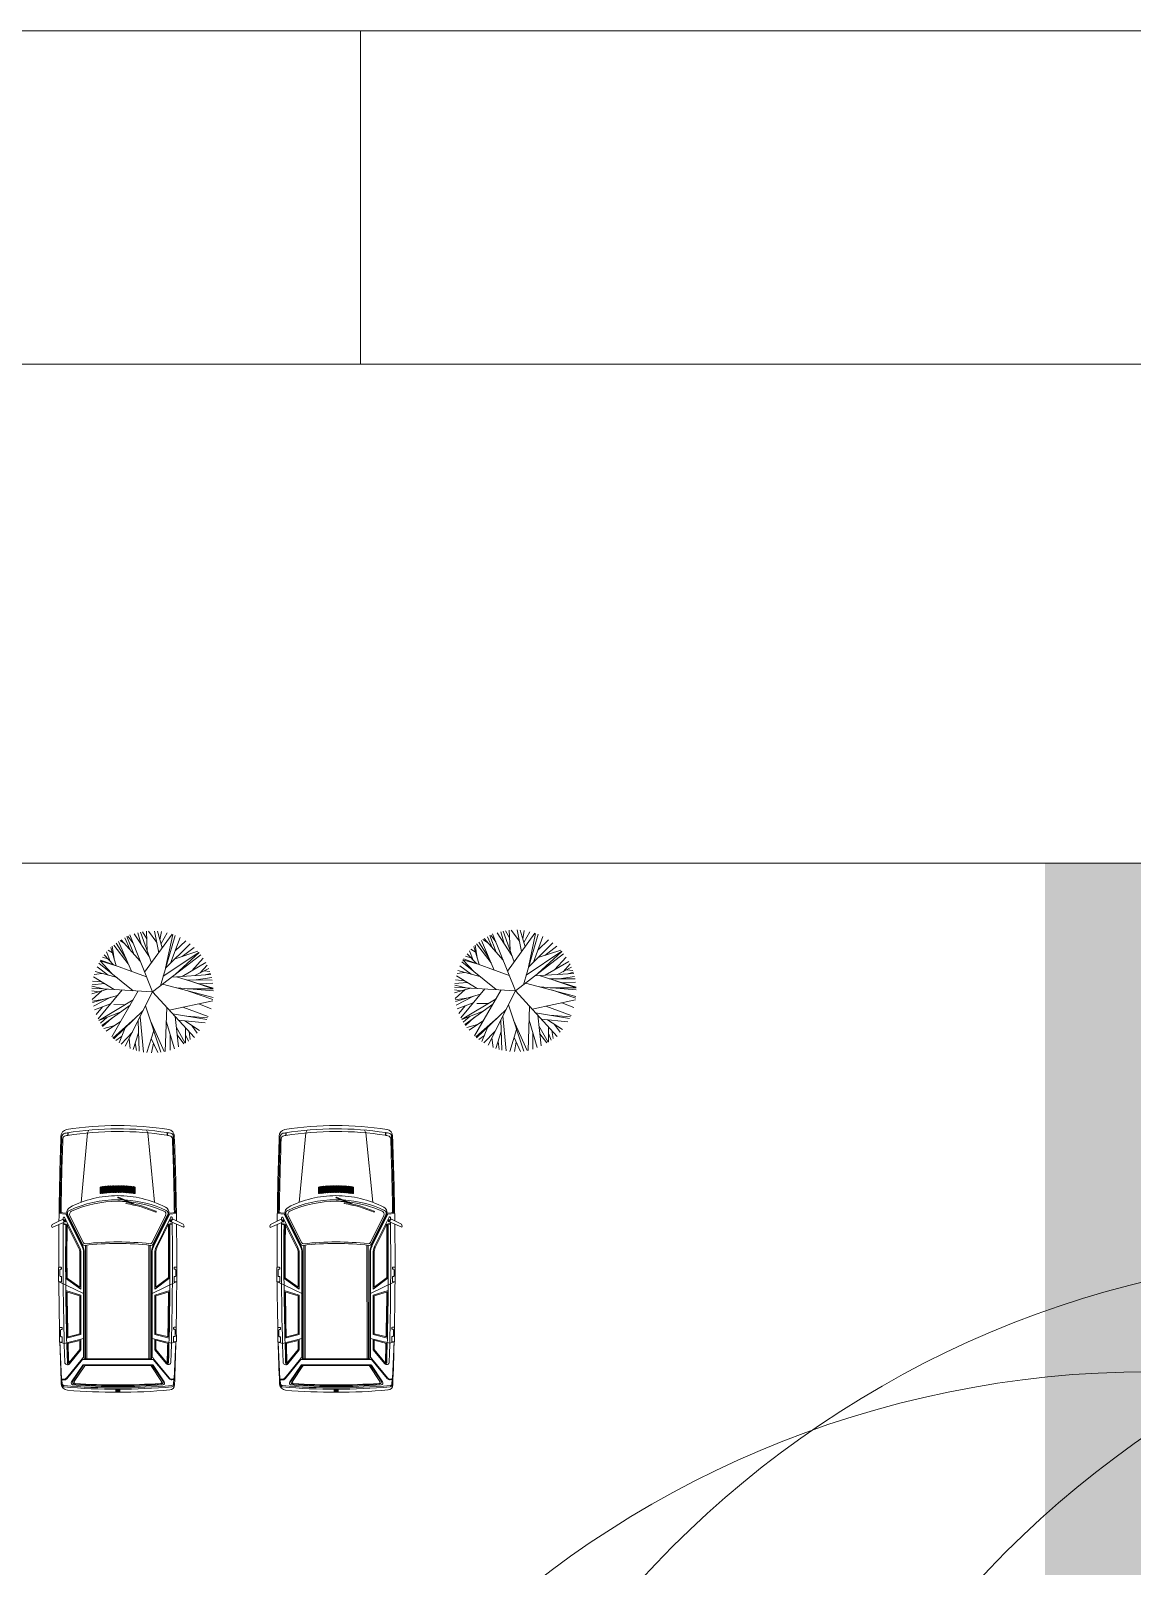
# Model space of a CAD drawing. Header units: millimetres. Extents: x 664 to 1534, y 1164 to 2765.
# Drawn here: x 716.27 to 732.79, y 1405.15 to 1428.17 of the extents above; entities that cross this region are included whole.
import ezdxf

# ---------------------------------------------------------------- set-up
doc = ezdxf.new("R2010")
doc.units = ezdxf.units.MM
doc.layers.get('0').update_dxf_attribs({"lineweight": 20})
for name, color, linetype, lineweight in [('Alambrado', 7, 'Continuous', 15), ('Barra', 9, 'Continuous', 9), ('Jardim', 92, 'Continuous', 20)]:
    doc.layers.add(name, color=color, linetype=linetype, lineweight=lineweight)
doc.linetypes.add('FENCELINE1', pattern='A,6.35,-2.54,[133,ltypeshp.shx,S=2.54,R=0,X=-2.54,Y=0],-2.54,25.4', length=36.83)

# ---------------------------------------------------------------- blocks, each defined once
blk = doc.blocks.new('TREEA')
for p, q in [((-0.0609, 0.0703), (-0.0973, 0.1173)), ((-0.0662, 0.0826), (-0.0912, 0.1221)), ((-0.0528, 0.0516), (-0.0852, 0.1263)), ((-0.07, 0.1211), (-0.0815, 0.1288)), ((-0.0309, 0.0771), (-0.0785, 0.1306)), ((-0.0573, 0.1069), (-0.0698, 0.1355)), ((-0.0481, 0.0965), (-0.064, 0.1383)), ((-0.0491, 0.1228), (-0.0618, 0.1393)), ((0, 0), (-0.0571, 0.1429)), ((-0.0086, 0.0884), (-0.0459, 0.1453)), ((-0.0283, 0.1184), (-0.0366, 0.1479)), ((-0.003, 0.0726), (-0.0302, 0.1494)), ((-0.0146, 0.1324), (-0.025, 0.1503)), ((-0.0198, 0.0495), (0.0489, 0.1443)), ((-0.0135, 0.1023), (-0.0152, 0.1516)), ((0.0103, 0.1239), (-0.0105, 0.152)), ((0.0154, 0.0981), (0.0047, 0.1523)), ((0.0244, 0.1104), (0.0123, 0.1519)), ((0.0186, 0.1303), (0.0222, 0.1508)), ((0.0199, 0.0153), (0.0566, 0.1415)), ((0.0213, 0.1209), (0.0364, 0.148)), ((0.0327, 0.0593), (0.0504, 0.1438)), ((0.0327, 0.0593), (0.0938, 0.1202)), ((0.0451, 0.0717), (0.0691, 0.1358)), ((0.0568, 0.1029), (0.0832, 0.1277)), ((-0.1026, 0.0467), (-0.1313, 0.0773)), ((-0.1313, 0.0773), (-0.0909, 0.0655)), ((-0.0152, 0.0379), (-0.1299, 0.0797)), ((-0.1116, 0.0827), (-0.1253, 0.0867)), ((-0.0977, 0.068), (-0.121, 0.0927)), ((-0.1058, 0.0766), (-0.115, 0.1)), ((-0.098, 0.0962), (-0.1112, 0.1043)), ((-0.0909, 0.0655), (-0.1041, 0.1113)), ((-0.0959, 0.0828), (-0.1009, 0.1142)), ((0, 0), (0.1208, 0.0929)), ((0.0269, 0.0393), (0.116, 0.0989)), ((0.0565, 0.0435), (0.1165, 0.0982)), ((0.0566, 0.0831), (0.1137, 0.1015)), ((0.074, 0.0887), (0.1039, 0.1115)), ((0.0982, 0.0526), (0.1269, 0.0844)), ((-0.1271, 0.0461), (-0.146, 0.0437)), ((-0.089, 0.0357), (-0.1437, 0.0506)), ((-0.1108, 0.0416), (-0.1389, 0.0626)), ((-0.0485, 0.003), (-0.1342, 0.0722)), ((0.0483, 0.0372), (0.1461, 0.0433)), ((0.0743, 0.0388), (0.1337, 0.0732)), ((0.1057, 0.0408), (0.1406, 0.0588)), ((0.1196, 0.0479), (0.1368, 0.0672)), ((0.1289, 0.0527), (0.1437, 0.0508)), ((0.1314, 0.0424), (0.1452, 0.0463)), ((0, 0), (-0.1524, 0.0095)), ((-0.1356, 0.0002), (-0.1524, 0.0022)), ((-0.1127, 0.007), (-0.1523, -0.0048)), ((-0.1232, 0.0077), (-0.1517, 0.0142)), ((-0.1206, 0.0211), (-0.1513, 0.018)), ((-0.1258, 0.0031), (-0.1512, -0.0191)), ((-0.1268, 0.0249), (-0.15, 0.0272)), ((-0.0959, 0.006), (-0.1477, 0.0377)), ((-0.0764, 0.0048), (-0.1365, -0.0678)), ((-0.0357, 0.0022), (-0.1022, -0.113)), ((0, 0), (-0.0682, -0.1363)), ((0, 0), (0.1048, -0.1143)), ((0.0252, 0.0194), (0.1517, -0.0142)), ((0.0596, 0.0379), (0.1521, 0.0092)), ((0.0609, 0.0099), (0.1524, 0.0022)), ((0.0849, 0.0301), (0.1495, 0.0296)), ((0.087, 0.0077), (0.1519, 0.0073)), ((0.0902, 0.0021), (0.1513, -0.0187)), ((0.1003, 0.0253), (0.1519, 0.0073)), ((0.1093, 0.0299), (0.1481, 0.0359)), ((0.1177, 0.0198), (0.1509, 0.0216)), ((-0.1172, -0.0172), (-0.1507, -0.023)), ((-0.0876, -0.0087), (-0.1501, -0.0266)), ((-0.1046, -0.0136), (-0.1481, -0.0358)), ((-0.1054, -0.0303), (-0.1456, -0.0451)), ((-0.1255, -0.0377), (-0.1415, -0.0565)), ((-0.0485, -0.02), (-0.1331, -0.0712)), ((-0.0561, -0.0331), (-0.127, -0.0842)), ((-0.0685, -0.0321), (-0.0969, -0.0316)), ((-0.0175, -0.0351), (0.0209, -0.151)), ((0.0418, -0.0456), (0.1507, -0.0228)), ((0.076, -0.0384), (0.1394, -0.0616)), ((0.1161, -0.0301), (0.1464, -0.0422)), ((-0.0807, -0.0508), (-0.1345, -0.0717)), ((-0.1133, -0.0635), (-0.1305, -0.0787)), ((-0.102, -0.0661), (-0.1251, -0.087)), ((-0.08, -0.0745), (-0.116, -0.0988)), ((-0.0434, -0.0659), (-0.0993, -0.1156)), ((-0.0233, -0.0466), (-0.097, -0.1175)), ((-0.0362, -0.0723), (-0.0339, -0.1486)), ((-0.0312, -0.0625), (-0.0227, -0.1507)), ((-0.0047, -0.0738), (0.0293, -0.1496)), ((0.0355, -0.0387), (0.0317, -0.1491)), ((0.0343, -0.0736), (0.0546, -0.1423)), ((0.0502, -0.0548), (0.1358, -0.0693)), ((0.0563, -0.0614), (0.0646, -0.138)), ((0.065, -0.0709), (0.1314, -0.0773)), ((0.0807, -0.0724), (0.1178, -0.0967)), ((0.0857, -0.0608), (0.1378, -0.065)), ((-0.0947, -0.0845), (-0.1216, -0.0918)), ((-0.0774, -0.1117), (-0.0918, -0.1216)), ((-0.0686, -0.0901), (-0.0838, -0.1273)), ((-0.0505, -0.1009), (-0.0786, -0.1306)), ((-0.0353, -0.1023), (-0.0487, -0.1444)), ((0.0029, -0.0966), (-0.014, -0.1518)), ((0.0438, -0.1058), (0.0438, -0.146)), ((0.0591, -0.0874), (0.0818, -0.1286)), ((0.0613, -0.108), (0.0787, -0.1305)), ((0.0825, -0.09), (0.0828, -0.128)), ((0.0826, -0.1073), (0.0897, -0.1232)), ((0.0915, -0.0998), (0.0945, -0.1195)), ((0.0983, -0.084), (0.1117, -0.1037)), ((-0.0589, -0.1177), (-0.0559, -0.1418)), ((-0.0433, -0.1273), (-0.0405, -0.1469)), ((-0.0033, -0.1168), (0.0129, -0.1519)), ((0.0022, -0.1288), (-0.0023, -0.1524))]:
    blk.add_line(p, q)

msp = doc.modelspace()

# ---------------------------------------------------------------- hatches: boundary and pattern name
at = {"layer": 'Jardim'}
h = msp.add_hatch(dxfattribs=at)
h.set_pattern_fill('GRASS', color=256, scale=0.04, angle=120, style=0)
h.set_pattern_definition([(210, (175.9079, -101.2197), (-0.26295997, -0.98137997), [0.1905, -1.24634]), (165, (175.9079, -101.2197), (-0.26296015, -0.98138064), [0.1905, -0.8255]), (255, (175.9079, -101.2197), (0.98138064, -0.26296015), [0.1905, -0.8255])])
h.paths.add_polyline_path([(780.481, 1397.794), (780.481, 1394.044), (785.481, 1394.044), (785.481, 1398.731), (789.981, 1398.731), (789.981, 1401.231), (793.981, 1401.231), (793.981, 1414.981), (793.981, 1415.694), (731.481, 1415.694), (731.481, 1397.794)])
h.paths.add_polyline_path([(764.977, 1413.345, 0.189777), (764.751, 1413.387, -0.844364), (765.034, 1413.446, 0.161871)], flags=16)
h.paths.add_polyline_path([(754.234, 1405.365, 0.189777), (754.008, 1405.407, -0.844364), (754.291, 1405.466, 0.161871)], flags=16)
h.paths.add_polyline_path([(748.325, 1405.665), (748.336, 1405.699), (748.336, 1405.71)], flags=16)
h.paths.add_polyline_path([(748.291, 1406.149), (748.314, 1406.126), (748.314, 1406.171)], flags=16)
h.paths.add_polyline_path([(748.021, 1406.216), (748.019, 1406.22), (748.013, 1406.22)], flags=16)
h.paths.add_polyline_path([(748.55, 1406.419), (748.528, 1406.408), (748.526, 1406.415)], flags=16)
h.paths.add_polyline_path([(749.137, 1409.933), (749.142, 1409.951, -0.001814), (749.12, 1409.937)], flags=16)
h.paths.add_polyline_path([(748.798, 1408.301, 0.003187), (748.78, 1408.338), (748.775, 1408.31)], flags=16)
h.paths.add_polyline_path([(748.627, 1408.613), (748.631, 1408.643), (748.587, 1408.646), (748.584, 1408.621)], flags=16)
h.paths.add_polyline_path([(747.558, 1407.996), (747.545, 1407.983), (747.556, 1407.939, -0.004382)], flags=16)
h.paths.add_polyline_path([(746.859, 1409.969), (746.852, 1409.993), (746.831, 1409.99, 0.003187)], flags=16)
h.paths.add_polyline_path([(746.766, 1410.027), (746.8, 1410.029), (746.79, 1410.055), (746.739, 1410.064)], flags=16)
h.paths.add_polyline_path([(748.03, 1410.68), (748.05, 1410.695), (748.04, 1410.716, 0.003187)], flags=16)
h.paths.add_polyline_path([(747.965, 1409.52), (747.847, 1409.603), (747.834, 1409.647)], flags=16)
h.paths.add_polyline_path([(731.959, 1407.057), (731.959, 1403.932), (730.834, 1403.932), (730.834, 1407.057)], flags=9)

# ---------------------------------------------------------------- linework, layer by layer
for p, q in [((673.5, 1428.173), (1006.219, 1428.173)), ((721.219, 1423.173), (721.219, 1428.173)), ((678.5, 1423.173), (1001.219, 1423.173)), ((717.128, 1411.648), (717.148, 1411.69)), ((718.028, 1411.649), (718.008, 1411.691)), ((720.4, 1411.648), (720.42, 1411.69)), ((721.3, 1411.649), (721.28, 1411.691)), ((716.829, 1411.61), (716.829, 1411.648)), ((716.834, 1411.61), (716.834, 1411.649)), ((717.128, 1411.648), (717.029, 1410.607)), ((718.028, 1411.649), (718.129, 1410.608)), ((718.321, 1411.612), (718.321, 1411.651)), ((718.326, 1411.611), (718.326, 1411.65)), ((720.101, 1411.61), (720.101, 1411.648)), ((720.106, 1411.61), (720.106, 1411.649)), ((720.4, 1411.648), (720.301, 1410.607)), ((721.3, 1411.649), (721.401, 1410.608)), ((721.593, 1411.612), (721.593, 1411.651)), ((721.598, 1411.611), (721.598, 1411.65)), ((717.318, 1410.836), (717.318, 1410.74)), ((717.332, 1410.837), (717.332, 1410.741)), ((717.342, 1410.839), (717.342, 1410.743)), ((717.356, 1410.841), (717.356, 1410.745)), ((717.367, 1410.842), (717.367, 1410.747)), ((717.381, 1410.844), (717.381, 1410.748)), ((717.391, 1410.845), (717.391, 1410.749)), ((717.405, 1410.846), (717.405, 1410.75)), ((717.415, 1410.847), (717.415, 1410.751)), ((717.429, 1410.849), (717.429, 1410.753)), ((717.439, 1410.849), (717.439, 1410.754)), ((717.453, 1410.851), (717.453, 1410.755)), ((717.463, 1410.851), (717.463, 1410.755)), ((717.477, 1410.852), (717.477, 1410.756)), ((717.487, 1410.852), (717.487, 1410.756)), ((717.501, 1410.853), (717.501, 1410.758)), ((717.511, 1410.853), (717.511, 1410.757)), ((717.525, 1410.855), (717.525, 1410.759)), ((717.536, 1410.853), (717.536, 1410.757)), ((717.55, 1410.854), (717.55, 1410.759)), ((717.559, 1410.853), (717.559, 1410.757)), ((717.573, 1410.855), (717.573, 1410.759)), ((717.584, 1410.855), (717.584, 1410.759)), ((717.598, 1410.853), (717.598, 1410.757)), ((717.607, 1410.854), (717.607, 1410.759)), ((717.621, 1410.853), (717.621, 1410.757)), ((717.632, 1410.855), (717.632, 1410.759)), ((717.646, 1410.853), (717.646, 1410.758)), ((717.656, 1410.853), (717.656, 1410.758)), ((717.67, 1410.852), (717.67, 1410.756)), ((717.68, 1410.852), (717.68, 1410.756)), ((717.694, 1410.851), (717.694, 1410.755)), ((717.704, 1410.851), (717.704, 1410.755)), ((717.718, 1410.85), (717.718, 1410.754)), ((717.728, 1410.849), (717.728, 1410.753)), ((717.742, 1410.848), (717.742, 1410.752)), ((717.752, 1410.847), (717.752, 1410.751)), ((717.766, 1410.845), (717.766, 1410.749)), ((717.776, 1410.844), (717.777, 1410.748)), ((717.79, 1410.843), (717.791, 1410.747)), ((717.801, 1410.841), (717.801, 1410.745)), ((717.815, 1410.84), (717.815, 1410.744)), ((717.825, 1410.838), (717.825, 1410.742)), ((717.839, 1410.836), (717.839, 1410.741)), ((720.59, 1410.836), (720.59, 1410.74)), ((720.604, 1410.837), (720.604, 1410.741)), ((720.614, 1410.839), (720.614, 1410.743)), ((720.628, 1410.841), (720.628, 1410.745)), ((720.639, 1410.842), (720.639, 1410.747)), ((720.653, 1410.844), (720.653, 1410.748)), ((720.663, 1410.845), (720.663, 1410.749)), ((720.677, 1410.846), (720.677, 1410.75)), ((720.687, 1410.847), (720.687, 1410.751)), ((720.701, 1410.849), (720.701, 1410.753)), ((720.711, 1410.849), (720.711, 1410.754)), ((720.725, 1410.851), (720.725, 1410.755)), ((720.735, 1410.851), (720.735, 1410.755)), ((720.749, 1410.852), (720.749, 1410.756)), ((720.759, 1410.852), (720.759, 1410.756)), ((720.773, 1410.853), (720.773, 1410.758)), ((720.783, 1410.853), (720.783, 1410.757)), ((720.797, 1410.855), (720.797, 1410.759)), ((720.808, 1410.853), (720.808, 1410.757)), ((720.822, 1410.854), (720.822, 1410.759)), ((720.831, 1410.853), (720.831, 1410.757)), ((720.845, 1410.855), (720.845, 1410.759)), ((720.856, 1410.855), (720.856, 1410.759)), ((720.87, 1410.853), (720.87, 1410.757)), ((720.879, 1410.854), (720.879, 1410.759)), ((720.893, 1410.853), (720.893, 1410.757)), ((720.904, 1410.855), (720.904, 1410.759)), ((720.918, 1410.853), (720.918, 1410.758)), ((720.928, 1410.853), (720.928, 1410.758)), ((720.942, 1410.852), (720.942, 1410.756)), ((720.952, 1410.852), (720.952, 1410.756)), ((720.966, 1410.851), (720.966, 1410.755)), ((720.976, 1410.851), (720.976, 1410.755)), ((720.99, 1410.85), (720.99, 1410.754)), ((721, 1410.849), (721, 1410.753)), ((721.014, 1410.848), (721.014, 1410.752)), ((721.024, 1410.847), (721.024, 1410.751)), ((721.038, 1410.845), (721.038, 1410.749)), ((721.048, 1410.844), (721.049, 1410.748)), ((721.062, 1410.843), (721.063, 1410.747)), ((721.073, 1410.841), (721.073, 1410.745)), ((721.087, 1410.84), (721.087, 1410.744)), ((721.097, 1410.838), (721.097, 1410.742)), ((721.111, 1410.836), (721.111, 1410.741)), ((717.582, 1410.683), (717.578, 1410.675)), ((717.578, 1410.675), (717.809, 1410.583)), ((717.857, 1410.572), (717.588, 1410.686)), ((717.703, 1410.598), (717.702, 1410.589)), ((720.854, 1410.683), (720.85, 1410.675)), ((720.85, 1410.675), (721.081, 1410.583)), ((721.129, 1410.572), (720.86, 1410.686)), ((720.975, 1410.598), (720.974, 1410.589)), ((716.596, 1410.276), (716.698, 1410.326)), ((716.697, 1410.276), (716.768, 1410.306)), ((716.698, 1410.326), (716.749, 1410.351)), ((716.814, 1410.443), (716.699, 1410.454)), ((716.803, 1410.429), (716.699, 1410.439)), ((716.749, 1410.351), (716.763, 1410.344)), ((716.772, 1410.322), (716.763, 1410.344)), ((716.769, 1410.344), (716.763, 1410.344)), ((716.772, 1410.322), (716.768, 1410.306)), ((716.771, 1410.316), (716.772, 1410.316)), ((716.774, 1410.318), (716.774, 1410.342)), ((716.779, 1410.318), (716.779, 1410.342)), ((717.006, 1409.935), (716.782, 1410.382)), ((716.784, 1410.318), (716.784, 1410.342)), ((716.789, 1410.318), (716.789, 1410.342)), ((716.794, 1410.318), (716.794, 1410.342)), ((717.042, 1409.953), (716.803, 1410.429)), ((717.049, 1409.959), (716.823, 1410.412)), ((717.052, 1409.977), (716.831, 1410.418)), ((717.065, 1410.002), (716.862, 1410.407)), ((718.094, 1410.003), (718.296, 1410.409)), ((718.107, 1409.978), (718.327, 1410.42)), ((718.11, 1409.961), (718.335, 1410.413)), ((718.118, 1409.954), (718.355, 1410.431)), ((718.153, 1410.467), (718.15, 1410.459)), ((718.153, 1409.936), (718.376, 1410.383)), ((718.344, 1410.445), (718.459, 1410.456)), ((718.355, 1410.431), (718.459, 1410.441)), ((718.364, 1410.32), (718.364, 1410.344)), ((718.369, 1410.32), (718.369, 1410.344)), ((718.374, 1410.32), (718.374, 1410.344)), ((718.379, 1410.32), (718.379, 1410.344)), ((718.384, 1410.319), (718.384, 1410.344)), ((718.386, 1410.324), (718.395, 1410.346)), ((718.386, 1410.324), (718.39, 1410.308)), ((718.388, 1410.317), (718.386, 1410.317)), ((718.389, 1410.346), (718.395, 1410.346)), ((718.461, 1410.278), (718.39, 1410.308)), ((718.409, 1410.353), (718.395, 1410.346)), ((718.461, 1410.328), (718.409, 1410.353)), ((718.562, 1410.278), (718.461, 1410.328)), ((719.868, 1410.276), (719.97, 1410.326)), ((719.969, 1410.276), (720.04, 1410.306)), ((719.97, 1410.326), (720.021, 1410.351)), ((720.086, 1410.443), (719.971, 1410.454)), ((720.075, 1410.429), (719.971, 1410.439)), ((720.021, 1410.351), (720.035, 1410.344)), ((720.044, 1410.322), (720.035, 1410.344)), ((720.041, 1410.344), (720.035, 1410.344)), ((720.044, 1410.322), (720.04, 1410.306)), ((720.043, 1410.316), (720.044, 1410.316)), ((720.046, 1410.318), (720.046, 1410.342)), ((720.051, 1410.318), (720.051, 1410.342)), ((720.278, 1409.935), (720.054, 1410.382)), ((720.056, 1410.318), (720.056, 1410.342)), ((720.061, 1410.318), (720.061, 1410.342)), ((720.066, 1410.318), (720.066, 1410.342)), ((720.314, 1409.953), (720.075, 1410.429)), ((720.321, 1409.959), (720.095, 1410.412)), ((720.324, 1409.977), (720.103, 1410.418)), ((720.337, 1410.002), (720.134, 1410.407)), ((721.366, 1410.003), (721.568, 1410.409)), ((721.379, 1409.978), (721.599, 1410.42)), ((721.382, 1409.961), (721.607, 1410.413)), ((721.39, 1409.954), (721.627, 1410.431)), ((721.425, 1410.467), (721.422, 1410.459)), ((721.425, 1409.936), (721.648, 1410.383)), ((721.616, 1410.445), (721.731, 1410.456)), ((721.627, 1410.431), (721.731, 1410.441)), ((721.636, 1410.32), (721.636, 1410.344)), ((721.641, 1410.32), (721.641, 1410.344)), ((721.646, 1410.32), (721.646, 1410.344)), ((721.651, 1410.32), (721.651, 1410.344)), ((721.656, 1410.319), (721.656, 1410.344)), ((721.658, 1410.324), (721.667, 1410.346)), ((721.658, 1410.324), (721.662, 1410.308)), ((721.66, 1410.317), (721.658, 1410.317)), ((721.661, 1410.346), (721.667, 1410.346)), ((721.733, 1410.278), (721.662, 1410.308)), ((721.681, 1410.353), (721.667, 1410.346)), ((721.733, 1410.328), (721.681, 1410.353)), ((721.834, 1410.278), (721.733, 1410.328)), ((716.586, 1410.25), (716.596, 1410.276)), ((716.594, 1410.231), (716.586, 1410.25)), ((716.594, 1410.231), (716.697, 1410.276)), ((716.762, 1410.291), (716.836, 1410.274)), ((716.762, 1410.28), (716.842, 1410.262)), ((716.992, 1409.928), (716.823, 1410.266)), ((718.167, 1409.929), (718.336, 1410.268)), ((718.396, 1410.282), (718.317, 1410.264)), ((718.396, 1410.293), (718.322, 1410.275)), ((718.565, 1410.234), (718.461, 1410.278)), ((718.573, 1410.252), (718.562, 1410.278)), ((718.565, 1410.234), (718.573, 1410.252)), ((719.858, 1410.25), (719.868, 1410.276)), ((719.866, 1410.231), (719.858, 1410.25)), ((719.866, 1410.231), (719.969, 1410.276)), ((720.034, 1410.291), (720.108, 1410.274)), ((720.034, 1410.28), (720.114, 1410.262)), ((720.264, 1409.928), (720.095, 1410.266)), ((721.439, 1409.929), (721.608, 1410.268)), ((721.668, 1410.282), (721.589, 1410.264)), ((721.668, 1410.293), (721.594, 1410.275)), ((721.837, 1410.234), (721.733, 1410.278)), ((721.845, 1410.252), (721.834, 1410.278)), ((721.837, 1410.234), (721.845, 1410.252)), ((717.011, 1409.848), (717.011, 1409.335)), ((717.026, 1409.848), (717.026, 1409.306)), ((717.066, 1409.848), (717.068, 1408.282)), ((717.076, 1409.848), (717.078, 1408.262)), ((717.096, 1409.963), (717.098, 1408.262)), ((717.116, 1409.963), (717.118, 1408.262)), ((718.043, 1409.964), (718.045, 1408.263)), ((718.063, 1409.964), (718.065, 1408.263)), ((718.084, 1409.849), (718.085, 1408.263)), ((718.094, 1409.849), (718.095, 1408.283)), ((718.134, 1409.849), (718.134, 1409.307)), ((718.149, 1409.849), (718.149, 1409.337)), ((720.283, 1409.848), (720.283, 1409.335)), ((720.298, 1409.848), (720.298, 1409.306)), ((720.338, 1409.848), (720.34, 1408.282)), ((720.348, 1409.848), (720.35, 1408.262)), ((720.368, 1409.963), (720.37, 1408.262)), ((720.388, 1409.963), (720.39, 1408.262)), ((721.315, 1409.964), (721.317, 1408.263)), ((721.335, 1409.964), (721.337, 1408.263)), ((721.356, 1409.849), (721.357, 1408.263)), ((721.366, 1409.849), (721.367, 1408.283)), ((721.406, 1409.849), (721.406, 1409.307)), ((721.421, 1409.849), (721.421, 1409.337)), ((716.693, 1409.425), (716.693, 1409.625)), ((716.703, 1409.635), (716.726, 1409.635)), ((716.736, 1409.605), (716.736, 1409.625)), ((718.424, 1409.607), (718.424, 1409.627)), ((718.457, 1409.637), (718.434, 1409.637)), ((718.467, 1409.427), (718.467, 1409.627)), ((719.965, 1409.425), (719.965, 1409.625)), ((719.975, 1409.635), (719.998, 1409.635)), ((720.008, 1409.605), (720.008, 1409.625)), ((721.696, 1409.607), (721.696, 1409.627)), ((721.729, 1409.637), (721.706, 1409.637)), ((721.739, 1409.427), (721.739, 1409.627)), ((716.703, 1409.415), (716.736, 1409.415)), ((716.703, 1409.415), (717.066, 1409.24)), ((716.711, 1409.505), (716.711, 1409.595)), ((716.721, 1409.605), (716.736, 1409.605)), ((716.721, 1409.495), (716.736, 1409.495)), ((716.736, 1409.415), (716.736, 1409.495)), ((717.026, 1409.306), (716.798, 1409.472)), ((717.011, 1409.335), (716.808, 1409.483)), ((718.457, 1409.417), (718.094, 1409.242)), ((718.134, 1409.307), (718.362, 1409.474)), ((718.149, 1409.337), (718.352, 1409.485)), ((718.439, 1409.607), (718.424, 1409.607)), ((718.424, 1409.417), (718.424, 1409.497)), ((718.439, 1409.497), (718.424, 1409.497)), ((718.457, 1409.417), (718.424, 1409.417)), ((718.449, 1409.507), (718.449, 1409.597)), ((719.975, 1409.415), (720.008, 1409.415)), ((719.975, 1409.415), (720.338, 1409.24)), ((719.983, 1409.505), (719.983, 1409.595)), ((719.993, 1409.605), (720.008, 1409.605)), ((719.993, 1409.495), (720.008, 1409.495)), ((720.008, 1409.415), (720.008, 1409.495)), ((720.298, 1409.306), (720.07, 1409.472)), ((720.283, 1409.335), (720.08, 1409.483)), ((721.729, 1409.417), (721.366, 1409.242)), ((721.406, 1409.307), (721.634, 1409.474)), ((721.421, 1409.337), (721.624, 1409.485)), ((721.711, 1409.607), (721.696, 1409.607)), ((721.696, 1409.417), (721.696, 1409.497)), ((721.711, 1409.497), (721.696, 1409.497)), ((721.729, 1409.417), (721.696, 1409.417)), ((721.721, 1409.507), (721.721, 1409.597)), ((717.026, 1409.215), (716.8, 1409.285)), ((717.011, 1409.204), (716.81, 1409.267)), ((717.011, 1409.204), (717.012, 1408.636)), ((717.026, 1409.215), (717.027, 1408.625)), ((718.134, 1409.217), (718.361, 1409.287)), ((718.134, 1409.217), (718.135, 1408.626)), ((718.149, 1409.206), (718.351, 1409.268)), ((718.149, 1409.206), (718.15, 1408.638)), ((720.298, 1409.215), (720.072, 1409.285)), ((720.283, 1409.204), (720.082, 1409.267)), ((720.283, 1409.204), (720.284, 1408.636)), ((720.298, 1409.215), (720.299, 1408.625)), ((721.406, 1409.217), (721.633, 1409.287)), ((721.406, 1409.217), (721.407, 1408.626)), ((721.421, 1409.206), (721.623, 1409.268)), ((721.421, 1409.206), (721.422, 1408.638)), ((716.705, 1408.523), (716.705, 1408.723)), ((716.714, 1408.733), (716.738, 1408.733)), ((716.723, 1408.603), (716.723, 1408.693)), ((716.733, 1408.703), (716.748, 1408.703)), ((716.748, 1408.703), (716.748, 1408.723)), ((718.414, 1408.705), (718.414, 1408.725)), ((718.429, 1408.705), (718.414, 1408.705)), ((718.447, 1408.735), (718.424, 1408.735)), ((718.439, 1408.605), (718.439, 1408.695)), ((718.458, 1408.525), (718.457, 1408.725)), ((719.977, 1408.523), (719.977, 1408.723)), ((719.987, 1408.733), (720.01, 1408.733)), ((719.995, 1408.603), (719.995, 1408.693)), ((720.005, 1408.703), (720.02, 1408.703)), ((720.02, 1408.703), (720.02, 1408.723)), ((721.686, 1408.705), (721.686, 1408.725)), ((721.701, 1408.705), (721.686, 1408.705)), ((721.719, 1408.735), (721.696, 1408.735)), ((721.711, 1408.605), (721.711, 1408.695)), ((721.73, 1408.525), (721.729, 1408.725)), ((716.776, 1408.492), (716.712, 1408.513)), ((716.738, 1407.959), (716.712, 1408.513)), ((716.715, 1408.513), (716.748, 1408.513)), ((716.733, 1408.593), (716.748, 1408.593)), ((716.748, 1408.513), (716.748, 1408.593)), ((716.776, 1408.492), (717.067, 1408.567)), ((716.813, 1408.57), (717.027, 1408.625)), ((716.822, 1408.588), (717.012, 1408.636)), ((716.825, 1408.489), (717.012, 1408.537)), ((717.012, 1408.537), (717.012, 1408.4)), ((717.027, 1408.557), (717.027, 1408.395)), ((718.387, 1408.494), (718.095, 1408.568)), ((718.349, 1408.571), (718.135, 1408.626)), ((718.135, 1408.558), (718.135, 1408.396)), ((718.34, 1408.589), (718.15, 1408.638)), ((718.338, 1408.491), (718.15, 1408.539)), ((718.15, 1408.539), (718.15, 1408.402)), ((718.387, 1408.494), (718.451, 1408.515)), ((718.429, 1408.595), (718.414, 1408.595)), ((718.414, 1408.515), (718.414, 1408.595)), ((718.448, 1408.515), (718.414, 1408.515)), ((718.425, 1407.961), (718.451, 1408.515)), ((720.048, 1408.492), (719.984, 1408.513)), ((720.01, 1407.959), (719.984, 1408.513)), ((719.987, 1408.513), (720.02, 1408.513)), ((720.005, 1408.593), (720.02, 1408.593)), ((720.02, 1408.513), (720.02, 1408.593)), ((720.048, 1408.492), (720.339, 1408.567)), ((720.085, 1408.57), (720.299, 1408.625)), ((720.094, 1408.588), (720.284, 1408.636)), ((720.097, 1408.489), (720.284, 1408.537)), ((720.284, 1408.537), (720.284, 1408.4)), ((720.299, 1408.557), (720.299, 1408.395)), ((721.659, 1408.494), (721.367, 1408.568)), ((721.621, 1408.571), (721.407, 1408.626)), ((721.407, 1408.558), (721.407, 1408.396)), ((721.612, 1408.589), (721.422, 1408.638)), ((721.61, 1408.491), (721.422, 1408.539)), ((721.422, 1408.539), (721.422, 1408.402)), ((721.659, 1408.494), (721.723, 1408.515)), ((721.701, 1408.595), (721.686, 1408.595)), ((721.686, 1408.515), (721.686, 1408.595)), ((721.72, 1408.515), (721.686, 1408.515)), ((721.697, 1407.961), (721.723, 1408.515)), ((717.048, 1408.262), (716.811, 1407.974)), ((717.052, 1408.252), (716.816, 1407.964)), ((717.012, 1408.4), (716.851, 1408.204)), ((717.027, 1408.395), (716.857, 1408.187)), ((717.052, 1408.252), (717.581, 1408.252)), ((717.078, 1408.262), (717.581, 1408.262)), ((718.085, 1408.263), (717.581, 1408.262)), ((718.111, 1408.253), (717.581, 1408.252)), ((718.111, 1408.253), (718.348, 1407.965)), ((718.115, 1408.263), (718.352, 1407.976)), ((718.135, 1408.396), (718.306, 1408.189)), ((718.15, 1408.402), (718.312, 1408.205)), ((720.32, 1408.262), (720.083, 1407.974)), ((720.324, 1408.252), (720.088, 1407.964)), ((720.284, 1408.4), (720.123, 1408.204)), ((720.299, 1408.395), (720.129, 1408.187)), ((720.324, 1408.252), (720.853, 1408.252)), ((720.35, 1408.262), (720.853, 1408.262)), ((721.357, 1408.263), (720.853, 1408.262)), ((721.383, 1408.253), (720.853, 1408.252)), ((721.383, 1408.253), (721.62, 1407.965)), ((721.387, 1408.263), (721.624, 1407.976)), ((721.407, 1408.396), (721.578, 1408.189)), ((721.422, 1408.402), (721.584, 1408.205)), ((717.055, 1408.165), (716.887, 1407.916)), ((717.067, 1408.165), (716.908, 1407.929)), ((717.084, 1408.155), (716.928, 1407.923)), ((717.067, 1408.172), (717.582, 1408.172)), ((717.097, 1408.162), (717.582, 1408.162)), ((718.096, 1408.173), (717.582, 1408.172)), ((718.067, 1408.163), (717.582, 1408.162)), ((718.079, 1408.156), (718.236, 1407.924)), ((718.096, 1408.166), (718.256, 1407.931)), ((718.108, 1408.166), (718.277, 1407.917)), ((720.327, 1408.165), (720.159, 1407.916)), ((720.339, 1408.165), (720.18, 1407.929)), ((720.356, 1408.155), (720.2, 1407.923)), ((720.339, 1408.172), (720.854, 1408.172)), ((720.369, 1408.162), (720.854, 1408.162)), ((721.368, 1408.173), (720.854, 1408.172)), ((721.339, 1408.163), (720.854, 1408.162)), ((721.351, 1408.156), (721.508, 1407.924)), ((721.368, 1408.166), (721.528, 1407.931)), ((721.381, 1408.166), (721.549, 1407.917)), ((716.747, 1407.889), (716.742, 1407.948)), ((716.747, 1407.889), (716.748, 1407.869)), ((717.612, 1407.797), (717.552, 1407.797)), ((717.552, 1407.797), (717.552, 1407.775)), ((717.557, 1407.77), (717.607, 1407.77)), ((717.602, 1407.787), (717.562, 1407.787)), ((717.562, 1407.787), (717.562, 1407.78)), ((717.562, 1407.78), (717.602, 1407.78)), ((717.602, 1407.787), (717.602, 1407.78)), ((717.612, 1407.797), (717.612, 1407.775)), ((718.417, 1407.891), (718.416, 1407.871)), ((718.417, 1407.891), (718.422, 1407.95)), ((720.019, 1407.889), (720.014, 1407.948)), ((720.019, 1407.889), (720.02, 1407.869)), ((720.884, 1407.797), (720.824, 1407.797)), ((720.824, 1407.797), (720.824, 1407.775)), ((720.829, 1407.77), (720.879, 1407.77)), ((720.874, 1407.787), (720.834, 1407.787)), ((720.834, 1407.787), (720.834, 1407.78)), ((720.834, 1407.78), (720.874, 1407.78)), ((720.874, 1407.787), (720.874, 1407.78)), ((720.884, 1407.797), (720.884, 1407.775)), ((721.689, 1407.891), (721.688, 1407.871)), ((721.689, 1407.891), (721.694, 1407.95))]:
    msp.add_line(p, q)
for centre, radius, start, end in [((716.828, 1411.599), 0.1, 99.1427, 180.066), ((716.828, 1411.599), 0.1, 99.1427, 180.066), ((717.583, 1406.906), 4.854, 80.9893, 99.1427), ((717.583, 1406.906), 4.804, 81.1815, 99.1427), ((718.328, 1411.601), 0.1, 0.066, 80.9893), ((720.1, 1411.599), 0.1, 99.1427, 180.066), ((720.1, 1411.599), 0.1, 99.1427, 180.066), ((720.855, 1406.906), 4.854, 80.9893, 99.1427), ((720.855, 1406.906), 4.804, 81.1815, 99.1427), ((721.6, 1411.601), 0.1, 0.066, 80.9893), ((765.843, 1409.801), 49.148, 177.9036, 179.3881), ((765.843, 1409.801), 49.133, 177.9074, 179.2407), ((765.843, 1409.801), 49.118, 177.9515, 179.2421), ((716.792, 1411.593), 0.05, 99.5722, 177.9074), ((716.806, 1411.555), 0.05, 99.4863, 177.9515), ((717.583, 1406.906), 4.804, 99.0592, 99.5722), ((717.583, 1406.906), 4.764, 99.1072, 99.4863), ((717.583, 1406.906), 4.764, 81.0857, 99.1427), ((716.827, 1411.648), 0.002, 0.066, 99.0592), ((716.836, 1411.649), 0.002, 98.9505, 180.066), ((718.319, 1411.651), 0.002, 0.066, 81.1815), ((718.328, 1411.65), 0.002, 81.0728, 180.066), ((717.583, 1406.906), 4.764, 80.6458, 81.0248), ((717.583, 1406.906), 4.804, 80.5598, 81.0728), ((718.349, 1411.557), 0.05, 2.1805, 80.6458), ((718.363, 1411.595), 0.05, 2.2246, 80.5598), ((669.316, 1409.69), 49.118, 0.89, 2.1805), ((669.316, 1409.69), 49.133, 0.8913, 2.2246), ((669.316, 1409.69), 49.148, 0.7439, 2.2284), ((769.115, 1409.801), 49.148, 177.9036, 179.3881), ((769.115, 1409.801), 49.133, 177.9074, 179.2407), ((769.115, 1409.801), 49.118, 177.9515, 179.2421), ((720.064, 1411.593), 0.05, 99.5722, 177.9074), ((720.078, 1411.555), 0.05, 99.4863, 177.9515), ((720.855, 1406.906), 4.804, 99.0592, 99.5722), ((720.855, 1406.906), 4.764, 99.1072, 99.4863), ((720.855, 1406.906), 4.764, 81.0857, 99.1427), ((720.099, 1411.648), 0.002, 0.066, 99.0592), ((720.108, 1411.649), 0.002, 98.9505, 180.066), ((721.591, 1411.651), 0.002, 0.066, 81.1815), ((721.6, 1411.65), 0.002, 81.0728, 180.066), ((720.855, 1406.906), 4.764, 80.6458, 81.0248), ((720.855, 1406.906), 4.804, 80.5598, 81.0728), ((721.621, 1411.557), 0.05, 2.1805, 80.6458), ((721.635, 1411.595), 0.05, 2.2246, 80.5598), ((672.588, 1409.69), 49.118, 0.89, 2.1805), ((672.588, 1409.69), 49.133, 0.8913, 2.2246), ((672.588, 1409.69), 49.148, 0.7439, 2.2284), ((717.326, 1410.828), 0.0108, 54.7875, 136.1995), ((717.35, 1410.832), 0.0108, 54.7875, 136.1995), ((717.374, 1410.835), 0.0108, 54.7875, 136.1995), ((717.399, 1410.837), 0.0108, 54.7875, 136.1995), ((717.423, 1410.84), 0.0108, 54.7875, 136.1995), ((717.447, 1410.842), 0.0108, 54.7875, 136.1995), ((717.471, 1410.843), 0.0108, 54.7875, 136.1995), ((717.495, 1410.844), 0.0108, 54.7875, 136.1995), ((717.519, 1410.846), 0.0108, 54.7875, 136.1995), ((717.518, 1410.766), 0.0107, 234.5014, 316.9316), ((717.544, 1410.845), 0.0108, 54.7875, 136.1995), ((717.542, 1410.766), 0.0107, 234.5014, 316.9316), ((717.567, 1410.846), 0.0108, 54.7875, 136.1995), ((717.566, 1410.766), 0.0107, 234.5014, 316.9316), ((717.59, 1410.846), 0.0108, 43.9325, 125.3445), ((717.592, 1410.766), 0.0107, 223.2004, 305.6306), ((717.613, 1410.846), 0.0108, 43.9325, 125.3445), ((717.615, 1410.766), 0.0107, 223.2004, 305.6306), ((717.638, 1410.846), 0.0108, 43.9325, 125.3445), ((717.639, 1410.766), 0.0107, 223.2004, 305.6306), ((717.662, 1410.845), 0.0108, 43.9325, 125.3445), ((717.686, 1410.843), 0.0108, 43.9325, 125.3445), ((717.71, 1410.842), 0.0108, 43.9325, 125.3445), ((717.734, 1410.84), 0.0108, 43.9325, 125.3445), ((717.758, 1410.838), 0.0108, 43.9325, 125.3445), ((717.783, 1410.835), 0.0108, 43.9325, 125.3445), ((717.807, 1410.832), 0.0108, 43.9325, 125.3445), ((717.831, 1410.829), 0.0108, 43.9325, 125.3445), ((720.598, 1410.828), 0.0108, 54.7875, 136.1995), ((720.622, 1410.832), 0.0108, 54.7875, 136.1995), ((720.646, 1410.835), 0.0108, 54.7875, 136.1995), ((720.671, 1410.837), 0.0108, 54.7875, 136.1995), ((720.695, 1410.84), 0.0108, 54.7875, 136.1995), ((720.719, 1410.842), 0.0108, 54.7875, 136.1995), ((720.743, 1410.843), 0.0108, 54.7875, 136.1995), ((720.767, 1410.844), 0.0108, 54.7875, 136.1995), ((720.791, 1410.846), 0.0108, 54.7875, 136.1995), ((720.79, 1410.766), 0.0107, 234.5014, 316.9316), ((720.816, 1410.845), 0.0108, 54.7875, 136.1995), ((720.814, 1410.766), 0.0107, 234.5014, 316.9316), ((720.839, 1410.846), 0.0108, 54.7875, 136.1995), ((720.838, 1410.766), 0.0107, 234.5014, 316.9316), ((720.862, 1410.846), 0.0108, 43.9325, 125.3445), ((720.864, 1410.766), 0.0107, 223.2004, 305.6306), ((720.885, 1410.846), 0.0108, 43.9325, 125.3445), ((720.887, 1410.766), 0.0107, 223.2004, 305.6306), ((720.91, 1410.846), 0.0108, 43.9325, 125.3445), ((720.912, 1410.766), 0.0107, 223.2004, 305.6306), ((720.934, 1410.845), 0.0108, 43.9325, 125.3445), ((720.958, 1410.843), 0.0108, 43.9325, 125.3445), ((720.982, 1410.842), 0.0108, 43.9325, 125.3445), ((721.006, 1410.84), 0.0108, 43.9325, 125.3445), ((721.031, 1410.838), 0.0108, 43.9325, 125.3445), ((721.055, 1410.835), 0.0108, 43.9325, 125.3445), ((721.079, 1410.832), 0.0108, 43.9325, 125.3445), ((721.103, 1410.829), 0.0108, 43.9325, 125.3445), ((716.903, 1410.452), 0.09, 117.4964, 185.4724), ((717.581, 1408.935), 1.712, 90.066, 115.1043), ((717.58, 1409.151), 1.557, 90.066, 117.4964), ((717.581, 1408.935), 1.689, 90.066, 114.279), ((717.324, 1410.749), 0.0107, 234.5014, 316.9316), ((717.349, 1410.752), 0.0107, 234.5014, 316.9316), ((717.373, 1410.755), 0.0107, 234.5014, 316.9316), ((717.397, 1410.758), 0.0107, 234.5014, 316.9316), ((717.421, 1410.76), 0.0107, 234.5014, 316.9316), ((717.445, 1410.762), 0.0107, 234.5014, 316.9316), ((717.469, 1410.764), 0.0107, 234.5014, 316.9316), ((717.493, 1410.765), 0.0107, 234.5014, 316.9316), ((717.58, 1409.151), 1.557, 62.6356, 90.066), ((717.581, 1408.935), 1.712, 87.6818, 90.066), ((717.581, 1408.935), 1.689, 85.3121, 90.066), ((717.586, 1410.681), 0.005, 67.1443, 157.1443), ((717.664, 1410.765), 0.0107, 223.2004, 305.6306), ((717.688, 1410.764), 0.0107, 223.2004, 305.6306), ((717.581, 1408.935), 1.712, 65.0277, 86.4735), ((717.435, 1408.836), 1.773, 66.229, 81.3464), ((717.712, 1410.763), 0.0107, 223.2004, 305.6306), ((717.433, 1408.831), 1.793, 66.4149, 81.1604), ((717.736, 1410.761), 0.0107, 223.2004, 305.6306), ((717.76, 1410.758), 0.0107, 223.2004, 305.6306), ((717.581, 1408.935), 1.689, 65.853, 84.1101), ((717.779, 1410.588), 0.005, 81.1604, 171.3207), ((717.784, 1410.756), 0.0107, 223.2004, 305.6306), ((717.809, 1410.753), 0.0107, 223.2004, 305.6306), ((717.833, 1410.749), 0.0107, 223.2004, 305.6306), ((718.255, 1410.454), 0.09, 354.6596, 62.6356), ((720.175, 1410.452), 0.09, 117.4964, 185.4724), ((720.853, 1408.935), 1.712, 90.066, 115.1043), ((720.852, 1409.151), 1.557, 90.066, 117.4964), ((720.853, 1408.935), 1.689, 90.066, 114.279), ((720.596, 1410.749), 0.0107, 234.5014, 316.9316), ((720.621, 1410.752), 0.0107, 234.5014, 316.9316), ((720.645, 1410.755), 0.0107, 234.5014, 316.9316), ((720.669, 1410.758), 0.0107, 234.5014, 316.9316), ((720.693, 1410.76), 0.0107, 234.5014, 316.9316), ((720.717, 1410.762), 0.0107, 234.5014, 316.9316), ((720.741, 1410.764), 0.0107, 234.5014, 316.9316), ((720.765, 1410.765), 0.0107, 234.5014, 316.9316), ((720.852, 1409.151), 1.557, 62.6356, 90.066), ((720.853, 1408.935), 1.712, 87.6818, 90.066), ((720.853, 1408.935), 1.689, 85.3121, 90.066), ((720.858, 1410.681), 0.005, 67.1443, 157.1443), ((720.936, 1410.765), 0.0107, 223.2004, 305.6306), ((720.96, 1410.764), 0.0107, 223.2004, 305.6306), ((720.853, 1408.935), 1.712, 65.0277, 86.4735), ((720.707, 1408.836), 1.773, 66.229, 81.3464), ((720.984, 1410.763), 0.0107, 223.2004, 305.6306), ((720.705, 1408.831), 1.793, 66.4149, 81.1604), ((721.008, 1410.761), 0.0107, 223.2004, 305.6306), ((721.032, 1410.758), 0.0107, 223.2004, 305.6306), ((720.853, 1408.935), 1.689, 65.853, 84.1101), ((721.051, 1410.588), 0.005, 81.1604, 171.3207), ((721.056, 1410.756), 0.0107, 223.2004, 305.6306), ((721.081, 1410.753), 0.0107, 223.2004, 305.6306), ((721.105, 1410.749), 0.0107, 223.2004, 305.6306), ((721.527, 1410.454), 0.09, 354.6596, 62.6356), ((765.843, 1409.811), 49.083, 179.4255, 181.8683), ((716.773, 1410.377), 0.01, 26.6006, 179.3393), ((765.843, 1409.811), 49.083, 179.3393, 179.3779), ((716.769, 1410.339), 0.005, 0.066, 90.9802), ((716.772, 1410.318), 0.002, 270.066, 0.066), ((716.777, 1410.342), 0.0025, 0.066, 180.066), ((716.777, 1410.318), 0.0025, 180.066, 0.066), ((716.782, 1410.342), 0.0025, 0.066, 180.066), ((716.782, 1410.318), 0.0025, 180.066, 0.066), ((716.787, 1410.342), 0.0025, 0.066, 180.066), ((716.787, 1410.318), 0.0025, 180.066, 0.066), ((716.792, 1410.342), 0.0025, 0.066, 180.066), ((716.792, 1410.318), 0.0025, 180.066, 0.066), ((716.903, 1410.452), 0.09, 185.4724, 206.6006), ((716.875, 1410.441), 0.05, 115.1043, 206.6006), ((716.907, 1410.43), 0.05, 114.279, 206.6006), ((718.149, 1410.469), 0.005, 336.2547, 66.4149), ((718.251, 1410.431), 0.05, 333.5314, 65.853), ((718.283, 1410.442), 0.05, 333.5314, 65.0277), ((718.255, 1410.454), 0.09, 333.5314, 354.6596), ((718.367, 1410.344), 0.0025, 0.066, 180.066), ((718.367, 1410.32), 0.0025, 180.066, 0.066), ((718.372, 1410.344), 0.0025, 0.066, 180.066), ((718.372, 1410.32), 0.0025, 180.066, 0.066), ((718.377, 1410.344), 0.0025, 0.066, 180.066), ((718.377, 1410.32), 0.0025, 180.066, 0.066), ((718.385, 1410.379), 0.01, 0.7927, 153.5314), ((669.316, 1409.7), 49.083, 358.2638, 0.7066), ((718.382, 1410.344), 0.0025, 0.066, 180.066), ((718.382, 1410.32), 0.0025, 180.066, 0.066), ((718.389, 1410.341), 0.005, 89.1518, 180.066), ((718.386, 1410.319), 0.002, 180.066, 270.066), ((669.316, 1409.7), 49.083, 0.7541, 0.7927), ((769.115, 1409.811), 49.083, 179.4255, 181.8683), ((720.045, 1410.377), 0.01, 26.6006, 179.3393), ((769.115, 1409.811), 49.083, 179.3393, 179.3779), ((720.041, 1410.339), 0.005, 0.066, 90.9802), ((720.044, 1410.318), 0.002, 270.066, 0.066), ((720.049, 1410.342), 0.0025, 0.066, 180.066), ((720.049, 1410.318), 0.0025, 180.066, 0.066), ((720.054, 1410.342), 0.0025, 0.066, 180.066), ((720.054, 1410.318), 0.0025, 180.066, 0.066), ((720.059, 1410.342), 0.0025, 0.066, 180.066), ((720.059, 1410.318), 0.0025, 180.066, 0.066), ((720.064, 1410.342), 0.0025, 0.066, 180.066), ((720.064, 1410.318), 0.0025, 180.066, 0.066), ((720.175, 1410.452), 0.09, 185.4724, 206.6006), ((720.147, 1410.441), 0.05, 115.1043, 206.6006), ((720.179, 1410.43), 0.05, 114.279, 206.6006), ((721.421, 1410.469), 0.005, 336.2547, 66.4149), ((721.523, 1410.431), 0.05, 333.5314, 65.853), ((721.555, 1410.442), 0.05, 333.5314, 65.0277), ((721.527, 1410.454), 0.09, 333.5314, 354.6596), ((721.639, 1410.344), 0.0025, 0.066, 180.066), ((721.639, 1410.32), 0.0025, 180.066, 0.066), ((721.644, 1410.344), 0.0025, 0.066, 180.066), ((721.644, 1410.32), 0.0025, 180.066, 0.066), ((721.649, 1410.344), 0.0025, 0.066, 180.066), ((721.649, 1410.32), 0.0025, 180.066, 0.066), ((721.657, 1410.379), 0.01, 0.7927, 153.5314), ((672.588, 1409.7), 49.083, 358.2638, 0.7066), ((721.654, 1410.344), 0.0025, 0.066, 180.066), ((721.654, 1410.32), 0.0025, 180.066, 0.066), ((721.661, 1410.341), 0.005, 89.1518, 180.066), ((721.658, 1410.319), 0.002, 180.066, 270.066), ((672.588, 1409.7), 49.083, 0.7541, 0.7927), ((765.843, 1409.801), 49.148, 179.447, 180.1985), ((765.856, 1409.801), 49.058, 179.4505, 181.8686), ((765.856, 1409.801), 49.048, 179.453, 180.3717), ((765.856, 1409.801), 49.038, 179.4556, 180.3803), ((669.304, 1409.69), 49.038, 359.7517, 0.6764), ((669.304, 1409.69), 49.058, 358.2635, 0.6816), ((669.304, 1409.69), 49.048, 359.7603, 0.679), ((669.316, 1409.69), 49.148, 359.9335, 0.685), ((769.115, 1409.801), 49.148, 179.447, 180.1985), ((769.128, 1409.801), 49.058, 179.4505, 181.8686), ((769.128, 1409.801), 49.048, 179.453, 180.3717), ((769.128, 1409.801), 49.038, 179.4556, 180.3803), ((672.576, 1409.69), 49.038, 359.7517, 0.6764), ((672.576, 1409.69), 49.058, 358.2635, 0.6816), ((672.576, 1409.69), 49.048, 359.7603, 0.679), ((672.588, 1409.69), 49.148, 359.9335, 0.685), ((716.826, 1409.848), 0.185, 0.066, 26.6006), ((716.826, 1409.848), 0.2, 0.066, 26.6006), ((716.826, 1409.848), 0.24, 0.066, 26.6006), ((716.826, 1409.848), 0.25, 0.066, 26.6006), ((717.078, 1409.991), 0.03, 206.6006, 276.7782), ((717.092, 1410.015), 0.03, 206.6006, 276.5633), ((717.584, 1405.733), 4.258, 90.066, 96.7782), ((717.584, 1405.733), 4.281, 90.066, 96.5633), ((717.584, 1405.733), 4.281, 83.5687, 90.066), ((717.584, 1405.733), 4.258, 83.3538, 90.066), ((718.067, 1410.017), 0.03, 263.5687, 333.5314), ((718.081, 1409.992), 0.03, 263.3538, 333.5314), ((718.334, 1409.849), 0.25, 153.5314, 180.066), ((718.334, 1409.849), 0.24, 153.5314, 180.066), ((718.334, 1409.849), 0.2, 153.5314, 180.066), ((718.334, 1409.849), 0.185, 153.5314, 180.066), ((720.098, 1409.848), 0.185, 0.066, 26.6006), ((720.098, 1409.848), 0.2, 0.066, 26.6006), ((720.098, 1409.848), 0.24, 0.066, 26.6006), ((720.098, 1409.848), 0.25, 0.066, 26.6006), ((720.35, 1409.991), 0.03, 206.6006, 276.7782), ((720.364, 1410.015), 0.03, 206.6006, 276.5633), ((720.856, 1405.733), 4.258, 90.066, 96.7782), ((720.856, 1405.733), 4.281, 90.066, 96.5633), ((720.856, 1405.733), 4.281, 83.5687, 90.066), ((720.856, 1405.733), 4.258, 83.3538, 90.066), ((721.339, 1410.017), 0.03, 263.5687, 333.5314), ((721.353, 1409.992), 0.03, 263.3538, 333.5314), ((721.606, 1409.849), 0.25, 153.5314, 180.066), ((721.606, 1409.849), 0.24, 153.5314, 180.066), ((721.606, 1409.849), 0.2, 153.5314, 180.066), ((721.606, 1409.849), 0.185, 153.5314, 180.066), ((716.703, 1409.625), 0.01, 142.1104, 180.066), ((716.703, 1409.625), 0.01, 90.066, 142.1104), ((716.726, 1409.625), 0.01, 0.066, 90.066), ((718.434, 1409.627), 0.01, 90.066, 180.066), ((718.457, 1409.627), 0.01, 38.0216, 90.066), ((718.457, 1409.627), 0.01, 0.066, 38.0216), ((719.975, 1409.625), 0.01, 142.1104, 180.066), ((719.975, 1409.625), 0.01, 90.066, 142.1104), ((719.998, 1409.625), 0.01, 0.066, 90.066), ((721.706, 1409.627), 0.01, 90.066, 180.066), ((721.729, 1409.627), 0.01, 38.0216, 90.066), ((721.729, 1409.627), 0.01, 0.066, 38.0216), ((716.703, 1409.425), 0.01, 180.066, 226.2112), ((765.843, 1409.801), 49.148, 180.4472, 181.2505), ((716.703, 1409.425), 0.01, 226.2112, 270.066), ((716.721, 1409.595), 0.01, 90.066, 180.066), ((716.721, 1409.505), 0.01, 180.066, 270.066), ((718.439, 1409.597), 0.01, 0.066, 90.066), ((718.439, 1409.507), 0.01, 270.066, 0.066), ((669.316, 1409.69), 49.148, 358.8816, 359.6848), ((718.457, 1409.427), 0.01, 270.066, 313.9208), ((718.457, 1409.427), 0.01, 313.9208, 0.066), ((719.975, 1409.425), 0.01, 180.066, 226.2112), ((769.115, 1409.801), 49.148, 180.4472, 181.2505), ((719.975, 1409.425), 0.01, 226.2112, 270.066), ((719.993, 1409.595), 0.01, 90.066, 180.066), ((719.993, 1409.505), 0.01, 180.066, 270.066), ((721.711, 1409.597), 0.01, 0.066, 90.066), ((721.711, 1409.507), 0.01, 270.066, 0.066), ((672.588, 1409.69), 49.148, 358.8816, 359.6848), ((721.729, 1409.427), 0.01, 270.066, 313.9208), ((721.729, 1409.427), 0.01, 313.9208, 0.066), ((765.856, 1409.801), 49.048, 180.6247, 181.418), ((765.856, 1409.801), 49.038, 180.6284, 181.4153), ((669.304, 1409.69), 49.038, 358.7168, 359.5036), ((669.304, 1409.69), 49.048, 358.7141, 359.5073), ((769.128, 1409.801), 49.048, 180.6247, 181.418), ((769.128, 1409.801), 49.038, 180.6284, 181.4153), ((672.576, 1409.69), 49.038, 358.7168, 359.5036), ((672.576, 1409.69), 49.048, 358.7141, 359.5073), ((716.715, 1408.723), 0.01, 143.8482, 180.066), ((716.715, 1408.723), 0.01, 90.066, 143.8482), ((716.733, 1408.693), 0.01, 90.066, 180.066), ((716.738, 1408.723), 0.01, 0.066, 90.066), ((718.424, 1408.725), 0.01, 90.066, 180.066), ((718.429, 1408.695), 0.01, 0.066, 90.066), ((718.447, 1408.725), 0.01, 36.2838, 90.066), ((718.447, 1408.725), 0.01, 0.066, 36.2838), ((719.987, 1408.723), 0.01, 143.8482, 180.066), ((719.987, 1408.723), 0.01, 90.066, 143.8482), ((720.005, 1408.693), 0.01, 90.066, 180.066), ((720.01, 1408.723), 0.01, 0.066, 90.066), ((721.696, 1408.725), 0.01, 90.066, 180.066), ((721.701, 1408.695), 0.01, 0.066, 90.066), ((721.719, 1408.725), 0.01, 36.2838, 90.066), ((721.719, 1408.725), 0.01, 0.066, 36.2838), ((716.715, 1408.523), 0.01, 180.066, 251.7545), ((765.843, 1409.801), 49.148, 181.5016, 182.2373), ((716.715, 1408.523), 0.01, 251.7545, 270.066), ((716.733, 1408.603), 0.01, 180.066, 270.066), ((765.856, 1409.801), 49.048, 181.5328, 181.8597), ((765.856, 1409.795), 49.038, 181.5223, 181.8464), ((669.304, 1409.683), 49.038, 358.2857, 358.6097), ((669.304, 1409.69), 49.048, 358.2723, 358.5992), ((718.429, 1408.605), 0.01, 270.066, 0.066), ((669.316, 1409.69), 49.148, 357.8785, 358.6304), ((718.448, 1408.525), 0.01, 270.066, 288.3775), ((718.448, 1408.525), 0.01, 288.3775, 0.066), ((719.987, 1408.523), 0.01, 180.066, 251.7545), ((769.115, 1409.801), 49.148, 181.5016, 182.2373), ((719.987, 1408.523), 0.01, 251.7545, 270.066), ((720.005, 1408.603), 0.01, 180.066, 270.066), ((769.128, 1409.801), 49.048, 181.5328, 181.8597), ((769.128, 1409.795), 49.038, 181.5223, 181.8464), ((672.576, 1409.683), 49.038, 358.2857, 358.6097), ((672.576, 1409.69), 49.048, 358.2723, 358.5992), ((721.701, 1408.605), 0.01, 270.066, 0.066), ((672.588, 1409.69), 49.148, 357.8785, 358.6304), ((721.72, 1408.525), 0.01, 270.066, 288.3775), ((721.72, 1408.525), 0.01, 288.3775, 0.066), ((717.073, 1408.256), 0.0261, 102.195, 167.9371), ((718.09, 1408.258), 0.0261, 12.195, 77.9371), ((720.345, 1408.256), 0.0261, 102.195, 167.9371), ((721.362, 1408.258), 0.0261, 12.195, 77.9371), ((716.826, 1408.212), 0.04, 181.8683, 320.6091), ((716.843, 1408.202), 0.02, 181.8686, 320.6091), ((716.843, 1408.21), 0.01, 181.8597, 320.6091), ((716.853, 1408.215), 0.01, 181.8464, 265.3343), ((717.067, 1408.157), 0.015, 90.066, 146.0157), ((717.079, 1408.157), 0.015, 90.066, 146.0157), ((717.097, 1408.147), 0.015, 90.066, 146.0157), ((718.067, 1408.148), 0.015, 34.1163, 90.066), ((718.084, 1408.158), 0.015, 34.1163, 90.066), ((718.096, 1408.158), 0.015, 34.1163, 90.066), ((718.32, 1408.204), 0.02, 219.5229, 358.2635), ((718.337, 1408.214), 0.04, 219.5229, 358.2638), ((718.31, 1408.217), 0.01, 274.7978, 358.2857), ((718.32, 1408.212), 0.01, 219.5229, 358.2723), ((720.098, 1408.212), 0.04, 181.8683, 320.6091), ((720.115, 1408.202), 0.02, 181.8686, 320.6091), ((720.115, 1408.21), 0.01, 181.8597, 320.6091), ((720.125, 1408.215), 0.01, 181.8464, 265.3343), ((720.339, 1408.157), 0.015, 90.066, 146.0157), ((720.351, 1408.157), 0.015, 90.066, 146.0157), ((720.369, 1408.147), 0.015, 90.066, 146.0157), ((721.339, 1408.148), 0.015, 34.1163, 90.066), ((721.356, 1408.158), 0.015, 34.1163, 90.066), ((721.368, 1408.158), 0.015, 34.1163, 90.066), ((721.592, 1408.204), 0.02, 219.5229, 358.2635), ((721.609, 1408.214), 0.04, 219.5229, 358.2638), ((721.582, 1408.217), 0.01, 274.7978, 358.2857), ((721.592, 1408.212), 0.01, 219.5229, 358.2723), ((716.832, 1407.89), 0.1, 184.3997, 265.2597), ((717.572, 1416.811), 8.891, 264.6218, 264.8151), ((717.572, 1416.811), 8.901, 264.6496, 264.8494), ((716.777, 1407.89), 0.03, 182.2307, 264.9095), ((716.778, 1407.87), 0.03, 182.2542, 264.9259), ((716.773, 1408.006), 0.05, 264.8151, 320.6091), ((716.777, 1407.995), 0.05, 264.8494, 320.6091), ((717.572, 1416.811), 8.986, 264.9095, 270.066), ((717.572, 1416.811), 9.006, 264.9259, 270.066), ((717.572, 1416.811), 9.051, 265.2597, 270.066), ((716.911, 1407.899), 0.03, 146.0157, 265.7633), ((716.933, 1407.913), 0.03, 146.0157, 265.8924), ((717.572, 1416.811), 8.966, 265.7633, 270.066), ((716.944, 1407.912), 0.02, 146.0157, 265.9665), ((717.572, 1416.811), 8.951, 265.8924, 270.066), ((717.572, 1416.811), 8.941, 265.9665, 270.066), ((717.557, 1407.775), 0.005, 180.066, 270.066), ((717.572, 1416.811), 8.941, 270.066, 274.1656), ((717.572, 1416.811), 8.951, 270.066, 274.2397), ((717.572, 1416.811), 8.966, 270.066, 274.3688), ((717.572, 1416.811), 8.986, 270.066, 275.2225), ((717.572, 1416.811), 9.006, 270.066, 275.2061), ((717.572, 1416.811), 9.051, 270.066, 274.9849), ((717.607, 1407.775), 0.005, 270.066, 0.066), ((718.22, 1407.913), 0.02, 274.1656, 34.1163), ((718.231, 1407.914), 0.03, 274.2397, 34.1163), ((718.252, 1407.901), 0.03, 274.3688, 34.1163), ((718.387, 1407.997), 0.05, 219.5229, 275.2826), ((718.391, 1408.008), 0.05, 219.5229, 275.3169), ((718.351, 1407.874), 0.08, 274.9849, 357.8785), ((718.386, 1407.872), 0.03, 275.2061, 357.8778), ((718.387, 1407.892), 0.03, 275.2225, 357.9013), ((717.572, 1416.811), 8.901, 275.2826, 275.4825), ((717.572, 1416.811), 8.891, 275.3169, 275.5102), ((720.104, 1407.89), 0.1, 184.3997, 265.2597), ((720.844, 1416.811), 8.891, 264.6218, 264.8151), ((720.844, 1416.811), 8.901, 264.6496, 264.8494), ((720.049, 1407.89), 0.03, 182.2307, 264.9095), ((720.05, 1407.87), 0.03, 182.2542, 264.9259), ((720.045, 1408.006), 0.05, 264.8151, 320.6091), ((720.049, 1407.995), 0.05, 264.8494, 320.6091), ((720.844, 1416.811), 8.986, 264.9095, 270.066), ((720.844, 1416.811), 9.006, 264.9259, 270.066), ((720.844, 1416.811), 9.051, 265.2597, 270.066), ((720.183, 1407.899), 0.03, 146.0157, 265.7633), ((720.205, 1407.913), 0.03, 146.0157, 265.8924), ((720.844, 1416.811), 8.966, 265.7633, 270.066), ((720.216, 1407.912), 0.02, 146.0157, 265.9665), ((720.844, 1416.811), 8.951, 265.8924, 270.066), ((720.844, 1416.811), 8.941, 265.9665, 270.066), ((720.829, 1407.775), 0.005, 180.066, 270.066), ((720.844, 1416.811), 8.941, 270.066, 274.1656), ((720.844, 1416.811), 8.951, 270.066, 274.2397), ((720.844, 1416.811), 8.966, 270.066, 274.3688), ((720.844, 1416.811), 8.986, 270.066, 275.2225), ((720.844, 1416.811), 9.006, 270.066, 275.2061), ((720.844, 1416.811), 9.051, 270.066, 274.9849), ((720.879, 1407.775), 0.005, 270.066, 0.066), ((721.492, 1407.913), 0.02, 274.1656, 34.1163), ((721.503, 1407.914), 0.03, 274.2397, 34.1163), ((721.524, 1407.901), 0.03, 274.3688, 34.1163), ((721.659, 1407.997), 0.05, 219.5229, 275.2826), ((721.663, 1408.008), 0.05, 219.5229, 275.3169), ((721.623, 1407.874), 0.08, 274.9849, 357.8785), ((721.658, 1407.872), 0.03, 275.2061, 357.8778), ((721.659, 1407.892), 0.03, 275.2225, 357.9013), ((720.844, 1416.811), 8.901, 275.2826, 275.4825), ((720.844, 1416.811), 8.891, 275.3169, 275.5102)]:
    msp.add_arc(centre, radius, start, end)
at = {"layer": 'Alambrado', "linetype": 'FENCELINE1', "ltscale": 0.07}
msp.add_line((988.981, 1415.694), (684.981, 1415.694), dxfattribs=at)
at = {"layer": 'Barra'}
for centre in [(736.502, 1394.84), (741.499, 1394.759), (746.468, 1394.759), (733.05, 1393.068)]:
    msp.add_circle(centre, 15, dxfattribs=at)

# ---------------------------------------------------------------- block references
at = {"layer": 'Jardim', "xscale": 5.987520000000131, "yscale": 5.987520000000131, "zscale": 5.987520000000131}
for p in [(718.101, 1413.763), (723.54, 1413.779)]:
    msp.add_blockref('TREEA', p, dxfattribs=at)

doc.saveas('drawing.dxf')
